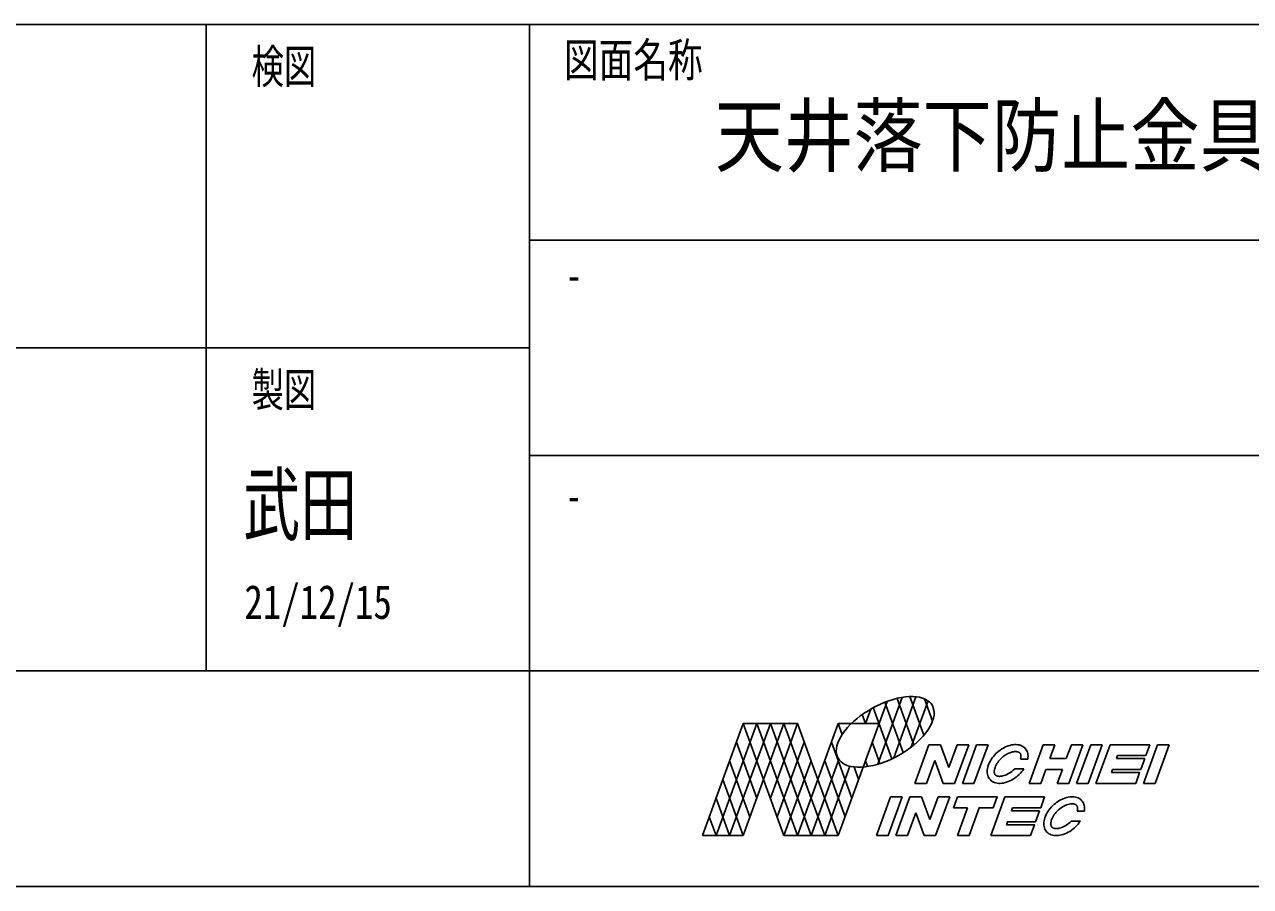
# Model space of a CAD drawing. Units: millimetres on the paper. Extents: x -141 to 141, y -97 to 98.
# Drawn here: x 46.08 to 85.9, y -96.99 to -68.99 of the extents above; entities that cross this region are included whole.
import ezdxf
from ezdxf.enums import TextEntityAlignment as Align

# ---------------------------------------------------------------- set-up
doc = ezdxf.new("R2010")
doc.units = ezdxf.units.MM
doc.layers.add('0-0_文字･図枠･寸法', color=7, linetype='Continuous')
doc.styles.add('ＭＳ ゴシック', font='')
doc.styles.get('ＭＳ ゴシック').set_extended_font_data('MS Gothic')

msp = doc.modelspace()

# ---------------------------------------------------------------- linework, layer by layer
at = {"layer": '0-0_文字･図枠･寸法'}
for p, q in [((51.978, -68.99), (51.978, -89.99)), ((62.478, -68.99), (62.478, -96.99)), ((140.978, -75.99), (62.478, -75.99)), ((62.478, -79.49), (30.978, -79.49)), ((140.978, -82.99), (62.478, -82.99)), ((140.978, -89.99), (30.978, -89.99)), ((72.51, -95.337), (74.097, -90.978)), ((73.743, -91.13), (73.608, -91.201)), ((74.251, -92.844), (73.645, -91.181)), ((73.88, -91.065), (73.743, -91.13)), ((73.796, -93.017), (74.586, -90.847)), ((74.018, -91.006), (73.88, -91.065)), ((74.157, -90.955), (74.018, -91.006)), ((74.619, -92.643), (74.023, -91.005)), ((74.295, -90.912), (74.157, -90.955)), ((74.43, -90.877), (74.295, -90.912)), ((74.31, -92.816), (75.034, -90.828)), ((74.968, -92.391), (74.418, -90.88)), ((74.563, -90.85), (74.43, -90.877)), ((74.692, -90.832), (74.563, -90.85)), ((74.815, -90.822), (74.692, -90.832)), ((74.933, -90.821), (74.815, -90.822)), ((75.293, -92.072), (74.838, -90.821)), ((74.882, -92.458), (75.427, -90.961)), ((75.044, -90.829), (74.933, -90.821)), ((75.147, -90.845), (75.044, -90.829)), ((75.242, -90.87), (75.147, -90.845)), ((75.328, -90.904), (75.242, -90.87)), ((75.571, -91.623), (75.306, -90.894)), ((75.403, -90.945), (75.328, -90.904)), ((75.469, -90.994), (75.403, -90.945)), ((75.523, -91.051), (75.469, -90.994)), ((75.566, -91.114), (75.523, -91.051)), ((75.598, -91.184), (75.566, -91.114)), ((75.617, -91.261), (75.598, -91.184)), ((73.11, -91.54), (73.001, -91.634)), ((73.226, -91.448), (73.11, -91.54)), ((73.348, -91.361), (73.226, -91.448)), ((73.393, -91.699), (73.286, -91.406)), ((73.476, -91.279), (73.348, -91.361)), ((73.393, -91.699), (73.565, -91.226)), ((73.608, -91.201), (73.476, -91.279)), ((75.575, -91.612), (75.604, -91.519)), ((75.604, -91.519), (75.62, -91.428)), ((75.625, -91.342), (75.617, -91.261)), ((75.62, -91.428), (75.625, -91.342)), ((68.098, -95.337), (69.421, -91.699)), ((68.539, -95.337), (69.863, -91.699)), ((68.98, -95.337), (70.304, -91.699)), ((70.745, -95.337), (69.421, -91.699)), ((69.421, -95.337), (70.745, -91.699)), ((69.421, -91.699), (71.186, -91.699)), ((71.186, -95.337), (69.863, -91.699)), ((70.304, -94.124), (71.186, -91.699)), ((71.628, -95.337), (70.304, -91.699)), ((72.069, -95.337), (70.745, -91.699)), ((71.186, -95.337), (72.51, -91.699)), ((72.51, -95.337), (71.186, -91.699)), ((72.637, -92.048), (72.51, -91.699)), ((72.51, -91.699), (73.834, -91.699)), ((72.724, -91.93), (72.651, -92.03)), ((72.807, -91.83), (72.724, -91.93)), ((72.9, -91.731), (72.807, -91.83)), ((73.001, -91.634), (72.9, -91.731)), ((72.952, -91.699), (72.947, -91.686)), ((72.952, -91.699), (72.962, -91.672)), ((75.347, -92.007), (75.421, -91.907)), ((75.421, -91.907), (75.483, -91.807)), ((75.483, -91.807), (75.535, -91.709)), ((75.535, -91.709), (75.575, -91.612)), ((69.863, -94.124), (69.201, -92.306)), ((70.525, -94.73), (71.407, -92.306)), ((72.952, -94.124), (72.29, -92.306)), ((72.496, -92.324), (72.468, -92.418)), ((72.536, -92.228), (72.496, -92.324)), ((72.588, -92.129), (72.536, -92.228)), ((72.651, -92.03), (72.588, -92.129)), ((73.865, -92.997), (73.613, -92.306)), ((74.961, -92.397), (75.07, -92.303)), ((75, -93.64), (75.457, -92.384)), ((75.07, -92.303), (75.172, -92.206)), ((75.172, -92.206), (75.264, -92.107)), ((75.264, -92.107), (75.347, -92.007)), ((75.457, -92.384), (75.833, -92.384)), ((76.102, -93.122), (75.833, -92.384)), ((76.102, -93.122), (76.371, -92.384)), ((76.29, -93.64), (76.747, -92.384)), ((76.371, -92.384), (76.747, -92.384)), ((76.542, -93.64), (76.999, -92.384)), ((76.918, -93.64), (77.375, -92.384)), ((76.999, -92.384), (77.375, -92.384)), ((78.189, -92.385), (78.138, -92.393)), ((78.24, -92.38), (78.189, -92.385)), ((78.289, -92.38), (78.24, -92.38)), ((78.336, -92.384), (78.289, -92.38)), ((78.382, -92.391), (78.336, -92.384)), ((78.424, -92.403), (78.382, -92.391)), ((78.711, -93.64), (79.168, -92.384)), ((79.168, -92.384), (79.545, -92.384)), ((79.545, -92.384), (79.38, -92.836)), ((79.918, -92.836), (80.082, -92.384)), ((80.459, -92.384), (80.002, -93.64)), ((80.082, -92.384), (80.459, -92.384)), ((80.253, -93.64), (80.71, -92.384)), ((80.63, -93.64), (81.087, -92.384)), ((80.71, -92.384), (81.087, -92.384)), ((80.881, -93.64), (81.338, -92.384)), ((81.338, -92.384), (82.628, -92.384)), ((82.423, -93.64), (82.88, -92.384)), ((82.628, -92.384), (82.5, -92.736)), ((82.799, -93.64), (83.256, -92.384)), ((82.88, -92.384), (83.256, -92.384)), ((72.451, -92.508), (72.446, -92.595)), ((72.446, -92.595), (72.454, -92.676)), ((72.468, -92.418), (72.451, -92.508)), ((72.454, -92.676), (72.473, -92.752)), ((72.473, -92.752), (72.505, -92.822)), ((74.328, -92.807), (74.464, -92.735)), ((74.464, -92.735), (74.595, -92.658)), ((74.595, -92.658), (74.723, -92.575)), ((74.723, -92.575), (74.845, -92.488)), ((74.845, -92.488), (74.961, -92.397)), ((77.55, -92.764), (77.513, -92.812)), ((77.589, -92.719), (77.55, -92.764)), ((77.632, -92.675), (77.589, -92.719)), ((77.676, -92.633), (77.632, -92.675)), ((77.723, -92.594), (77.676, -92.633)), ((77.772, -92.557), (77.723, -92.594)), ((77.822, -92.524), (77.772, -92.557)), ((77.874, -92.493), (77.822, -92.524)), ((77.926, -92.466), (77.874, -92.493)), ((77.979, -92.442), (77.926, -92.466)), ((78.032, -92.422), (77.979, -92.442)), ((78.085, -92.406), (78.032, -92.422)), ((78.138, -92.393), (78.085, -92.406)), ((78.465, -92.418), (78.424, -92.403)), ((78.502, -92.438), (78.465, -92.418)), ((78.536, -92.461), (78.502, -92.438)), ((78.567, -92.487), (78.536, -92.461)), ((78.594, -92.517), (78.567, -92.487)), ((78.617, -92.55), (78.594, -92.517)), ((78.637, -92.586), (78.617, -92.55)), ((78.653, -92.625), (78.637, -92.586)), ((78.664, -92.666), (78.653, -92.625)), ((78.671, -92.709), (78.664, -92.666)), ((78.674, -92.755), (78.671, -92.709)), ((78.673, -92.802), (78.674, -92.755)), ((81.55, -92.836), (81.586, -92.736)), ((81.586, -92.736), (82.5, -92.736)), ((69.642, -94.73), (68.98, -92.912)), ((70.745, -95.337), (71.628, -92.912)), ((71.628, -95.337), (72.529, -92.86)), ((72.731, -94.73), (72.069, -92.912)), ((72.069, -95.337), (72.889, -93.083)), ((72.505, -92.822), (72.548, -92.886)), ((72.548, -92.886), (72.603, -92.942)), ((72.603, -92.942), (72.668, -92.992)), ((72.668, -92.992), (72.744, -93.033)), ((72.744, -93.033), (72.829, -93.066)), ((72.829, -93.066), (72.924, -93.091)), ((72.924, -93.091), (73.027, -93.108)), ((73.172, -93.518), (73.023, -93.107)), ((73.027, -93.108), (73.138, -93.115)), ((73.138, -93.115), (73.256, -93.114)), ((73.256, -93.114), (73.38, -93.105)), ((73.38, -93.105), (73.508, -93.086)), ((73.459, -93.094), (73.393, -92.912)), ((73.508, -93.086), (73.641, -93.06)), ((73.641, -93.06), (73.777, -93.024)), ((73.777, -93.024), (73.914, -92.981)), ((73.914, -92.981), (74.053, -92.93)), ((74.053, -92.93), (74.191, -92.872)), ((74.191, -92.872), (74.328, -92.807)), ((75.376, -93.64), (75.645, -92.902)), ((75.914, -93.64), (75.645, -92.902)), ((77.357, -93.16), (77.35, -93.209)), ((77.367, -93.111), (77.357, -93.16)), ((77.382, -93.061), (77.367, -93.111)), ((77.401, -93.01), (77.382, -93.061)), ((77.423, -92.96), (77.401, -93.01)), ((77.45, -92.91), (77.423, -92.96)), ((77.48, -92.86), (77.45, -92.91)), ((77.513, -92.812), (77.48, -92.86)), ((78.193, -93.217), (78.232, -93.181)), ((78.232, -93.181), (78.242, -93.17)), ((78.242, -93.17), (78.536, -93.17)), ((78.434, -92.85), (78.44, -92.824)), ((78.434, -92.85), (78.668, -92.85)), ((78.502, -93.218), (78.536, -93.17)), ((78.668, -92.85), (78.673, -92.802)), ((79.252, -93.188), (79.088, -93.64)), ((79.252, -93.188), (79.79, -93.188)), ((79.38, -92.836), (79.918, -92.836)), ((79.625, -93.64), (79.79, -93.188)), ((81.385, -93.288), (81.422, -93.188)), ((81.422, -93.188), (82.336, -93.188)), ((81.55, -92.836), (82.464, -92.836)), ((82.464, -92.836), (82.336, -93.188)), ((69.421, -95.337), (68.759, -93.518)), ((77.35, -93.209), (77.348, -93.256)), ((77.348, -93.256), (77.35, -93.302)), ((77.35, -93.302), (77.357, -93.346)), ((77.357, -93.346), (77.367, -93.387)), ((77.367, -93.387), (77.382, -93.426)), ((77.382, -93.426), (77.401, -93.463)), ((77.401, -93.463), (77.423, -93.497)), ((77.423, -93.497), (77.45, -93.527)), ((77.45, -93.527), (77.48, -93.554)), ((77.48, -93.554), (77.513, -93.578)), ((77.513, -93.578), (77.55, -93.598)), ((77.578, -93.227), (77.577, -93.242)), ((77.979, -93.602), (78.033, -93.582)), ((78.033, -93.582), (78.086, -93.559)), ((78.086, -93.559), (78.138, -93.533)), ((78.138, -93.533), (78.19, -93.503)), ((78.19, -93.503), (78.24, -93.47)), ((78.24, -93.47), (78.289, -93.434)), ((78.289, -93.434), (78.337, -93.395)), ((78.337, -93.395), (78.382, -93.354)), ((78.382, -93.354), (78.425, -93.311)), ((78.425, -93.311), (78.465, -93.265)), ((78.465, -93.265), (78.502, -93.218)), ((75, -93.64), (75.376, -93.64)), ((76.29, -93.64), (75.914, -93.64)), ((76.542, -93.64), (76.918, -93.64)), ((77.55, -93.598), (77.59, -93.614)), ((77.59, -93.614), (77.632, -93.627)), ((77.632, -93.627), (77.677, -93.635)), ((77.677, -93.635), (77.724, -93.64)), ((77.724, -93.64), (77.772, -93.64)), ((77.772, -93.64), (77.823, -93.637)), ((77.823, -93.637), (77.874, -93.629)), ((77.874, -93.629), (77.927, -93.617)), ((77.927, -93.617), (77.979, -93.602)), ((78.711, -93.64), (79.088, -93.64)), ((79.625, -93.64), (80.002, -93.64)), ((80.253, -93.64), (80.63, -93.64)), ((80.881, -93.64), (82.171, -93.64)), ((82.423, -93.64), (82.799, -93.64)), ((68.98, -95.337), (68.539, -94.124)), ((73.754, -95.337), (74.211, -94.081)), ((74.211, -94.081), (74.588, -94.081)), ((74.382, -95.337), (74.839, -94.081)), ((74.839, -94.081), (75.216, -94.081)), ((75.485, -94.819), (75.216, -94.081)), ((75.485, -94.819), (75.753, -94.081)), ((75.673, -95.337), (76.13, -94.081)), ((75.753, -94.081), (76.13, -94.081)), ((76.381, -94.081), (76.253, -94.433)), ((77.466, -95.337), (77.923, -94.081)), ((77.923, -94.081), (79.213, -94.081)), ((79.213, -94.081), (79.085, -94.433)), ((79.47, -94.372), (79.428, -94.415)), ((79.515, -94.33), (79.47, -94.372)), ((79.562, -94.291), (79.515, -94.33)), ((79.61, -94.254), (79.562, -94.291)), ((79.661, -94.221), (79.61, -94.254)), ((79.712, -94.19), (79.661, -94.221)), ((79.764, -94.163), (79.712, -94.19)), ((79.817, -94.139), (79.764, -94.163)), ((79.87, -94.119), (79.817, -94.139)), ((79.923, -94.103), (79.87, -94.119)), ((79.976, -94.09), (79.923, -94.103)), ((80.028, -94.082), (79.976, -94.09)), ((80.078, -94.077), (80.028, -94.082)), ((80.127, -94.077), (80.078, -94.077)), ((80.175, -94.081), (80.127, -94.077)), ((80.22, -94.088), (80.175, -94.081)), ((80.263, -94.1), (80.22, -94.088)), ((80.303, -94.115), (80.263, -94.1)), ((80.34, -94.135), (80.303, -94.115)), ((80.374, -94.158), (80.34, -94.135)), ((80.405, -94.184), (80.374, -94.158)), ((80.432, -94.214), (80.405, -94.184)), ((80.456, -94.247), (80.432, -94.214)), ((80.475, -94.283), (80.456, -94.247)), ((80.491, -94.322), (80.475, -94.283)), ((80.502, -94.363), (80.491, -94.322)), ((80.509, -94.406), (80.502, -94.363)), ((68.539, -95.337), (68.318, -94.73)), ((74.759, -95.337), (75.028, -94.598)), ((75.296, -95.337), (75.028, -94.598)), ((76.253, -94.433), (76.71, -94.433)), ((76.381, -95.337), (76.71, -94.433)), ((78.135, -94.533), (78.171, -94.433)), ((78.135, -94.533), (79.049, -94.533)), ((78.171, -94.433), (79.085, -94.433)), ((79.049, -94.533), (78.921, -94.885)), ((79.22, -94.757), (79.205, -94.808)), ((79.239, -94.707), (79.22, -94.757)), ((79.261, -94.657), (79.239, -94.707)), ((79.288, -94.606), (79.261, -94.657)), ((79.318, -94.557), (79.288, -94.606)), ((79.351, -94.508), (79.318, -94.557)), ((79.388, -94.461), (79.351, -94.508)), ((79.428, -94.415), (79.388, -94.461)), ((80.272, -94.547), (80.278, -94.52)), ((80.272, -94.547), (80.506, -94.547)), ((80.506, -94.547), (80.511, -94.499)), ((80.512, -94.452), (80.509, -94.406)), ((80.511, -94.499), (80.512, -94.452)), ((79.189, -94.906), (79.186, -94.953)), ((79.186, -94.953), (79.189, -94.999)), ((79.195, -94.857), (79.189, -94.906)), ((79.189, -94.999), (79.195, -95.042)), ((79.205, -94.808), (79.195, -94.857)), ((79.195, -95.042), (79.205, -95.084)), ((79.205, -95.084), (79.22, -95.123)), ((79.22, -95.123), (79.239, -95.16)), ((79.239, -95.16), (79.262, -95.193)), ((80.028, -95.2), (80.079, -95.167)), ((80.07, -94.878), (80.08, -94.867)), ((80.079, -95.167), (80.128, -95.131)), ((80.08, -94.867), (80.374, -94.867)), ((80.128, -95.131), (80.175, -95.092)), ((80.175, -95.092), (80.22, -95.051)), ((80.22, -95.051), (80.263, -95.008)), ((80.263, -95.008), (80.303, -94.962)), ((80.303, -94.962), (80.34, -94.915)), ((80.34, -94.915), (80.374, -94.867)), ((68.098, -95.337), (69.421, -95.337)), ((70.745, -95.337), (72.51, -95.337)), ((74.382, -95.337), (74.759, -95.337)), ((75.673, -95.337), (75.296, -95.337)), ((76.381, -95.337), (76.758, -95.337)), ((77.466, -95.337), (78.756, -95.337)), ((79.262, -95.193), (79.288, -95.224)), ((79.288, -95.224), (79.318, -95.251)), ((79.318, -95.251), (79.352, -95.275)), ((79.352, -95.275), (79.388, -95.295)), ((79.388, -95.295), (79.428, -95.311)), ((79.428, -95.311), (79.47, -95.324)), ((79.47, -95.324), (79.515, -95.332)), ((79.515, -95.332), (79.562, -95.337)), ((79.562, -95.337), (79.611, -95.337)), ((79.611, -95.337), (79.661, -95.333)), ((79.661, -95.333), (79.712, -95.326)), ((79.712, -95.326), (79.765, -95.314)), ((79.765, -95.314), (79.818, -95.299)), ((79.818, -95.299), (79.871, -95.279)), ((79.871, -95.279), (79.924, -95.256)), ((79.924, -95.256), (79.976, -95.23)), ((79.976, -95.23), (80.028, -95.2)), ((-141.022, -96.99), (140.978, -96.99))]:
    msp.add_line(p, q, dxfattribs=at)
for points in [[(140.978, -68.99), (30.978, -68.99), (30.978, -96.99)], [(78.413, -92.657), (78.408, -92.652), (78.403, -92.647), (78.397, -92.643), (78.391, -92.638), (78.384, -92.634), (78.377, -92.63), (78.368, -92.626), (78.359, -92.622), (78.348, -92.619), (78.337, -92.616), (78.325, -92.613), (78.312, -92.611), (78.297, -92.61), (78.282, -92.609), (78.266, -92.608), (78.249, -92.609), (78.231, -92.61), (78.215, -92.612), (78.174, -92.62), (78.132, -92.63), (78.09, -92.645), (78.046, -92.663), (78.001, -92.684), (77.957, -92.709), (77.913, -92.738), (77.871, -92.769), (77.829, -92.803), (77.79, -92.84), (77.754, -92.878), (77.72, -92.918), (77.689, -92.958), (77.662, -93), (77.639, -93.041), (77.619, -93.081), (77.603, -93.121), (77.591, -93.159), (77.582, -93.197), (77.58, -93.211), (77.578, -93.227)], [(78.44, -92.824), (78.442, -92.809), (78.444, -92.793), (78.445, -92.778), (78.446, -92.764), (78.445, -92.75), (78.444, -92.738), (78.443, -92.726), (78.441, -92.715), (78.438, -92.706), (78.435, -92.697), (78.432, -92.689), (78.429, -92.681), (78.425, -92.674), (78.421, -92.668), (78.417, -92.663), (78.413, -92.657)], [(77.577, -93.242), (77.577, -93.257), (77.577, -93.27), (77.578, -93.283), (77.58, -93.294), (77.582, -93.305), (77.584, -93.315), (77.587, -93.324), (77.59, -93.332), (77.594, -93.339), (77.597, -93.346), (77.601, -93.352), (77.605, -93.358), (77.61, -93.363), (77.614, -93.368), (77.619, -93.373), (77.625, -93.378), (77.631, -93.382), (77.638, -93.386), (77.646, -93.39), (77.654, -93.394), (77.664, -93.398), (77.674, -93.402), (77.685, -93.405), (77.698, -93.407), (77.711, -93.409), (77.725, -93.411), (77.74, -93.412), (77.757, -93.412), (77.774, -93.411), (77.791, -93.41), (77.81, -93.408), (77.829, -93.405), (77.847, -93.401), (77.89, -93.39), (77.933, -93.376), (77.977, -93.358), (78.021, -93.336), (78.066, -93.311), (78.109, -93.283)], [(78.109, -93.283), (78.152, -93.251), (78.193, -93.217)], [(81.385, -93.288), (82.299, -93.288), (82.171, -93.64)], [(73.754, -95.337), (74.131, -95.337), (74.588, -94.081)], [(76.381, -94.081), (77.672, -94.081), (77.544, -94.433)], [(80.251, -94.354), (80.246, -94.349), (80.241, -94.344), (80.236, -94.34), (80.229, -94.335), (80.222, -94.331), (80.215, -94.327), (80.206, -94.323), (80.197, -94.319), (80.187, -94.316), (80.175, -94.313), (80.163, -94.31), (80.15, -94.308), (80.135, -94.306), (80.12, -94.305), (80.104, -94.305), (80.087, -94.306), (80.069, -94.307), (80.053, -94.309), (80.012, -94.316), (79.971, -94.327), (79.928, -94.341), (79.884, -94.359), (79.839, -94.381), (79.795, -94.406), (79.751, -94.435), (79.709, -94.466), (79.668, -94.5), (79.629, -94.536), (79.592, -94.575), (79.558, -94.614), (79.528, -94.655), (79.5, -94.696), (79.477, -94.738), (79.457, -94.778), (79.441, -94.818), (79.429, -94.856), (79.421, -94.894), (79.418, -94.908), (79.416, -94.924)], [(80.278, -94.52), (80.281, -94.506), (80.282, -94.49), (80.284, -94.475), (80.284, -94.461), (80.283, -94.447), (80.282, -94.435), (80.281, -94.423), (80.279, -94.412), (80.276, -94.403), (80.274, -94.394), (80.27, -94.385), (80.267, -94.378), (80.263, -94.371), (80.26, -94.365), (80.256, -94.359), (80.251, -94.354)], [(76.758, -95.337), (77.087, -94.433), (77.544, -94.433)], [(77.97, -94.985), (78.007, -94.885), (78.921, -94.885)], [(77.97, -94.985), (78.884, -94.985), (78.756, -95.337)], [(79.416, -94.924), (79.415, -94.939), (79.415, -94.953), (79.415, -94.967), (79.416, -94.979), (79.418, -94.991), (79.42, -95.002), (79.422, -95.011), (79.425, -95.02), (79.428, -95.029), (79.432, -95.036), (79.435, -95.043), (79.439, -95.049), (79.443, -95.055), (79.448, -95.06), (79.453, -95.065), (79.458, -95.07), (79.463, -95.074), (79.47, -95.079), (79.476, -95.083), (79.484, -95.087), (79.493, -95.091), (79.502, -95.095), (79.512, -95.098), (79.524, -95.101), (79.536, -95.104), (79.549, -95.106), (79.563, -95.108), (79.579, -95.109), (79.595, -95.109), (79.612, -95.108), (79.63, -95.107), (79.648, -95.105), (79.667, -95.102), (79.685, -95.098), (79.728, -95.087), (79.771, -95.073), (79.815, -95.055), (79.859, -95.033), (79.904, -95.008)], [(79.904, -95.008), (79.948, -94.979), (79.99, -94.948), (80.031, -94.914), (80.07, -94.878)]]:
    msp.add_lwpolyline(points, dxfattribs=at)

# ---------------------------------------------------------------- texts
at = {"layer": '0-0_文字･図枠･寸法', "style": 'ＭＳ ゴシック'}
for s, height, width, p in [('検図', 1.1, 0.7, (53.452, -71.23)), ('図面名称', 1.1, 0.75, (63.604, -71.021)), ('天井落下防止金具取付イメージ図(WBBｶﾁｯﾄﾜｲﾔｰS・BBｸﾘｯﾊﾟｰ丸鋼φ9用)', 1.94, 0.85, (68.503, -74.148)), ('-', 1.1, 0.65, (63.679, -78.013)), ('製図', 1.1, 0.7, (53.452, -81.73)), ('武田', 1.94, 0.7, (53.178, -86.129)), ('-', 1.1, 0.65, (63.676, -85.18)), ('21/12/15', 1.1, 0.8, (53.219, -88.627))]:
    msp.add_text(s, height=height, dxfattribs=dict(at, width=width)).set_placement(p, align=Align.BOTTOM_LEFT)

doc.saveas('drawing.dxf')
